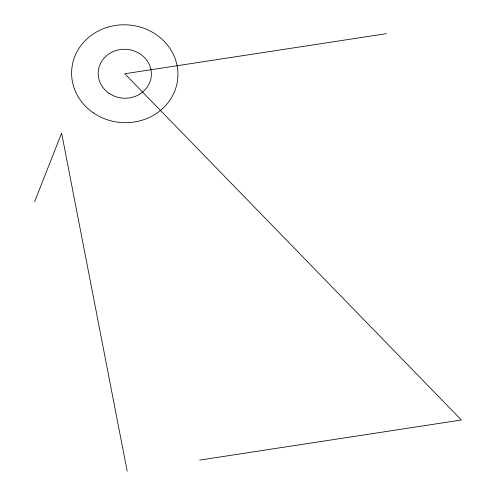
<?xml version="1.0" encoding="UTF-8"?>
<svg xmlns="http://www.w3.org/2000/svg" width="496" height="496" viewBox="0 0 496 496"><rect width="100%" height="100%" fill="white"/><g stroke="black" fill="none" stroke-linecap="round" stroke-linejoin="round"><path stroke-width="0.74" d="M34.608 201.711L61.622 133.145L127.174 471.2M386.477 33.654L124.775 73.743L461.392 420L199.69 460.09M93.36 112.871A53.196 48.93 4.3 0 0 177.636 79.658A53.196 48.93 4.3 0 0 103.335 28.7A53.196 48.93 4.3 0 0 93.36 112.871M109.064 93.31A26.598 24.465 4.3 0 0 151.206 76.7A26.598 24.465 4.3 0 0 114.055 51.224A26.598 24.465 4.3 0 0 109.064 93.31"/></g></svg>
